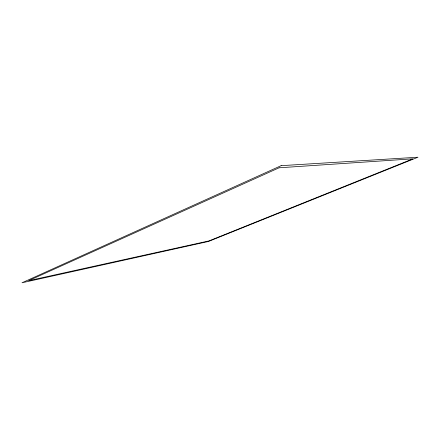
<?xml version="1.0" encoding="UTF-8"?>
<svg xmlns="http://www.w3.org/2000/svg" width="440" height="440" viewBox="0 0 440 440"><rect width="100%" height="100%" fill="white"/><g stroke="black" fill="none" stroke-linecap="round" stroke-linejoin="round"><path stroke-width="0.66" d="M281.127 165.671L22 282.783L208.445 241.472L418 157.218L281.127 165.671M279.087 167.799L28.534 280.709L208.984 240.906L412.957 158.818L279.087 167.799"/></g></svg>
